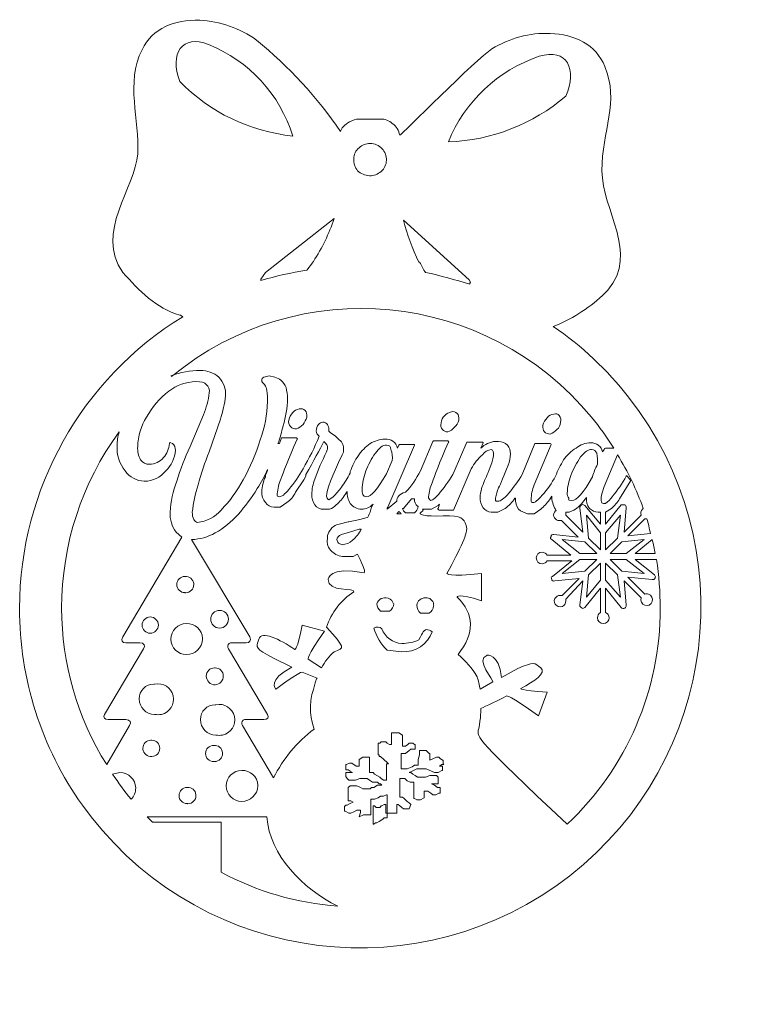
# Model space of a CAD drawing. Header units: millimetres. Extents: x 0 to 34.7, y -2 to 44.4.
import ezdxf

# ---------------------------------------------------------------- set-up
doc = ezdxf.new("R2010")
doc.units = ezdxf.units.MM
doc.header["$MEASUREMENT"] = 0
doc.layers.add('Layer 1', color=7, linetype='Continuous')

# ---------------------------------------------------------------- blocks, each defined once
blk = doc.blocks.new('block 4')
at = {"layer": 'Layer 1', "lineweight": 0}
for points in [[(27.199, 19.65), (27.093, 20.743), (27.764, 19.897), (27.764, 19.085), (27.199, 19.65)], [(28.011, 19.897), (28.716, 20.743), (28.575, 19.65), (28.011, 19.085), (28.011, 19.897)], [(25.929, 19.579), (27.023, 19.473), (27.587, 18.909), (26.776, 18.909), (25.929, 19.579)], [(28.222, 18.909), (28.787, 19.473), (29.845, 19.579), (28.998, 18.909), (28.222, 18.909)], [(27.587, 18.627), (27.023, 18.062), (25.929, 17.956), (26.776, 18.627), (27.587, 18.627)], [(28.222, 18.627), (28.998, 18.627), (29.845, 17.956), (28.787, 18.062), (28.222, 18.627)], [(27.199, 17.886), (27.764, 18.45), (27.764, 17.639), (27.093, 16.827), (27.199, 17.886)], [(28.011, 18.45), (28.575, 17.886), (28.716, 16.827), (28.011, 17.639), (28.011, 18.45)], [(20.285, 8.819), (20.179, 8.819), (20.073, 8.749), (20.214, 8.749), (20.214, 8.537), (20.179, 8.537), (20.003, 8.431), (19.826, 8.431), (19.438, 8.608), (18.979, 8.608), (18.768, 8.502), (18.627, 8.431), (18.697, 8.431), (18.803, 8.361), (18.909, 8.29), (19.015, 8.22), (19.403, 8.22), (19.614, 8.29), (19.932, 8.29), (20.003, 8.22), (20.003, 7.902), (19.685, 7.902), (19.826, 7.832), (19.967, 7.726), (20.108, 7.726), (20.108, 7.444), (20.038, 7.444), (19.897, 7.373), (19.756, 7.373), (19.65, 7.444), (19.509, 7.549), (19.332, 7.549), (19.332, 7.232), (19.332, 7.232), (19.156, 7.126), (18.979, 7.126), (18.874, 7.197), (18.838, 7.197), (18.838, 7.973), (18.662, 7.973), (18.521, 8.043), (18.415, 8.149), (18.168, 8.149), (18.168, 7.267), (18.309, 7.267), (18.38, 7.197), (18.521, 7.056), (18.627, 6.985), (18.697, 6.914), (18.697, 6.914), (18.627, 6.703), (18.344, 6.703), (18.274, 6.773), (18.168, 6.844), (18.097, 6.914), (18.027, 6.914), (18.027, 6.491), (17.498, 6.491), (17.498, 6.914), (17.427, 6.914), (17.321, 6.844), (17.286, 6.844), (17.216, 6.773), (17.039, 6.773), (16.969, 6.844), (16.898, 6.844), (16.898, 5.962), (16.933, 5.962), (17.004, 6.032), (17.074, 6.032), (17.18, 6.103), (17.357, 6.209), (17.427, 6.279), (17.568, 6.279), (17.568, 7.373), (17.533, 7.373), (17.392, 7.302), (17.251, 7.302), (17.145, 7.232), (16.969, 7.161), (16.792, 7.161), (16.792, 6.421), (16.439, 6.421), (16.228, 6.315), (16.228, 6.315), (16.298, 6.526), (16.298, 6.632), (16.122, 6.632), (15.981, 6.562), (15.84, 6.491), (15.734, 6.491), (15.557, 6.597), (15.522, 6.597), (15.522, 6.809), (15.522, 6.809), (15.593, 6.879), (15.663, 6.879), (15.804, 6.95), (15.946, 7.02), (15.946, 7.02), (15.84, 7.091), (15.699, 7.091), (15.699, 7.726), (15.804, 7.796), (16.122, 7.796), (16.298, 7.726), (16.404, 7.655), (16.757, 7.655), (16.827, 7.726), (16.933, 7.726), (17.11, 7.832), (17.321, 7.832), (17.251, 7.902), (17.18, 7.902), (17.11, 7.973), (16.863, 7.973), (16.722, 8.079), (16.616, 8.149), (16.263, 8.149), (16.051, 8.079), (15.734, 8.079), (15.663, 8.149), (15.593, 8.255), (15.593, 8.431), (15.91, 8.431), (15.804, 8.502), (15.699, 8.572), (15.593, 8.572), (15.593, 8.819), (15.628, 8.819), (15.769, 8.89), (15.875, 8.89), (16.087, 8.749), (16.228, 8.749), (16.228, 9.066), (16.228, 9.066), (16.404, 9.172), (16.722, 9.172), (16.722, 8.431), (16.898, 8.431), (16.969, 8.361), (17.216, 8.22), (17.286, 8.149), (17.392, 8.079), (17.533, 8.079), (17.533, 8.855), (17.639, 8.855), (17.568, 8.925), (17.251, 9.207), (17.18, 9.207), (17.18, 9.278), (17.145, 9.278), (17.145, 9.842), (17.216, 9.842), (17.286, 9.913), (17.498, 9.913), (17.568, 9.842), (17.674, 9.772), (17.78, 9.772), (17.78, 10.266), (17.78, 10.266), (17.78, 10.336), (18.133, 10.336), (18.309, 10.231), (18.309, 10.231), (18.309, 9.701), (18.45, 9.701), (18.556, 9.772), (18.627, 9.842), (18.803, 9.842), (18.874, 9.772), (18.909, 9.772), (18.909, 9.56), (18.697, 9.56), (18.627, 9.49), (18.45, 9.349), (18.239, 9.349), (18.239, 8.678), (18.239, 8.678), (18.239, 8.608), (18.521, 8.608), (18.768, 8.714), (18.874, 8.784), (19.05, 8.784), (19.05, 9.066), (19.121, 9.278), (19.121, 9.49), (19.438, 9.49), (19.509, 9.419), (19.579, 9.349), (19.614, 9.349), (19.614, 9.031), (19.614, 9.031), (19.932, 9.172), (20.038, 9.172), (20.108, 9.102), (20.214, 9.031), (20.249, 9.031), (20.249, 8.855), (20.285, 8.819)]]:
    blk.add_lwpolyline(points, dxfattribs=at)
for points, knots in [([(25.506, 29.774), (25.506, 29.774), (25.788, 29.88), (25.788, 29.88), (25.788, 29.88), (25.788, 29.88), (25.788, 29.88), (26.658, 30.272), (27.448, 30.822), (28.116, 31.503), (29.633, 33.302), (27.834, 35.313), (27.834, 37.218), (27.834, 39.123), (28.681, 40.534), (27.975, 42.192), (27.552, 43.251), (26.529, 43.744), (25.365, 43.78), (24.382, 43.82), (23.411, 43.562), (22.578, 43.039), (21.837, 42.58), (18.239, 38.911), (18.168, 38.911), (18.129, 39.138), (18.002, 39.341), (17.815, 39.476), (17.661, 39.616), (17.459, 39.692), (17.251, 39.687), (17.251, 39.687), (16.228, 39.687), (16.228, 39.687), (16.066, 39.679), (15.908, 39.63), (15.769, 39.546), (15.557, 39.441), (15.346, 39.229), (15.346, 39.088), (14.222, 40.731), (12.868, 42.205), (11.324, 43.462), (10.526, 44.028), (9.585, 44.358), (8.608, 44.415), (7.408, 44.45), (6.35, 44.027), (5.856, 43.004), (5.045, 41.416), (5.75, 39.652), (5.644, 38.029), (5.539, 36.407), (3.563, 34.255), (4.939, 32.35), (5.715, 31.468), (6.526, 30.656), (7.655, 30.304), (7.655, 30.304), (7.691, 30.304), (7.691, 30.304), (7.691, 30.304), (7.796, 30.233), (7.796, 30.233), (2.955, 27.257), (0.003, 21.982), (0, 16.298), (-0.007, 12.923), (1.042, 9.63), (2.999, 6.879), (2.999, 6.879), (3.422, 6.315), (3.422, 6.315), (8.964, -0.779), (19.206, -2.036), (26.299, 3.505), (33.393, 9.047), (34.651, 19.289), (29.109, 26.383), (28.088, 27.69), (26.872, 28.834), (25.506, 29.774)], [0, 0, 0, 0, 1, 1, 1, 2, 2, 2, 3, 3, 3, 4, 4, 4, 5, 5, 5, 6, 6, 6, 7, 7, 7, 8, 8, 8, 9, 9, 9, 10, 10, 10, 11, 11, 11, 12, 12, 12, 13, 13, 13, 14, 14, 14, 15, 15, 15, 16, 16, 16, 17, 17, 17, 18, 18, 18, 19, 19, 19, 20, 20, 20, 21, 21, 21, 22, 22, 22, 23, 23, 23, 24, 24, 24, 25, 25, 25, 26, 26, 26, 27, 27, 27, 27]), ([(7.655, 41.487), (7.161, 42.792), (7.761, 43.78), (9.031, 43.251), (10.965, 42.476), (12.444, 40.868), (13.053, 38.876), (11.003, 39.086), (9.093, 40.01), (7.655, 41.487)], [0, 0, 0, 0, 1, 1, 1, 2, 2, 2, 3, 3, 3, 3]), ([(24.836, 42.686), (26.176, 43.109), (26.67, 42.051), (26.106, 40.781), (24.537, 39.439), (22.56, 38.668), (20.496, 38.594), (21.275, 40.527), (22.86, 42.022), (24.836, 42.686)], [0, 0, 0, 0, 1, 1, 1, 2, 2, 2, 3, 3, 3, 3]), ([(16.228, 38.312), (16.371, 38.447), (16.56, 38.522), (16.757, 38.523), (16.969, 38.515), (17.171, 38.427), (17.321, 38.276), (17.462, 38.122), (17.538, 37.92), (17.533, 37.712), (17.527, 37.509), (17.437, 37.318), (17.286, 37.183), (17.129, 37.048), (16.929, 36.973), (16.722, 36.971), (16.511, 36.986), (16.311, 37.073), (16.157, 37.218), (16.026, 37.376), (15.963, 37.578), (15.981, 37.782), (15.972, 37.989), (16.064, 38.186), (16.228, 38.312)], [0, 0, 0, 0, 1, 1, 1, 2, 2, 2, 3, 3, 3, 4, 4, 4, 5, 5, 5, 6, 6, 6, 7, 7, 7, 8, 8, 8, 8]), ([(15.028, 34.925), (14.793, 34.202), (14.461, 33.513), (14.041, 32.879), (14.041, 32.879), (14.041, 32.879), (14.041, 32.879), (14.041, 32.844), (14.005, 32.844), (14.005, 32.808), (14.005, 32.808), (13.723, 32.456), (13.723, 32.456), (12.983, 32.345), (12.252, 32.18), (11.536, 31.962), (11.536, 31.962), (11.536, 32.032), (11.536, 32.032), (11.536, 32.032), (11.747, 32.35), (11.747, 32.35), (11.747, 32.35), (15.028, 34.925), (15.028, 34.925)], [0, 0, 0, 0, 1, 1, 1, 2, 2, 2, 3, 3, 3, 4, 4, 4, 5, 5, 5, 6, 6, 6, 7, 7, 7, 8, 8, 8, 8]), ([(21.484, 31.997), (21.484, 31.997), (21.555, 31.891), (21.555, 31.891), (21.529, 31.862), (21.516, 31.824), (21.519, 31.785), (20.814, 31.997), (20.108, 32.209), (19.403, 32.35), (19.297, 32.491), (19.226, 32.667), (19.121, 32.844), (19.121, 32.844), (19.085, 32.844), (19.085, 32.844), (18.769, 33.486), (18.521, 34.16), (18.344, 34.854), (18.344, 34.854), (21.484, 31.997), (21.484, 31.997)], [0, 0, 0, 0, 1, 1, 1, 2, 2, 2, 3, 3, 3, 4, 4, 4, 5, 5, 5, 6, 6, 6, 7, 7, 7, 7]), ([(7.267, 27.376), (13.343, 32.38), (22.325, 31.512), (27.329, 25.436), (27.717, 24.965), (28.074, 24.47), (28.399, 23.954), (28.399, 23.954), (28.011, 23.954), (28.011, 23.954), (27.972, 23.954), (27.94, 23.922), (27.94, 23.883), (27.94, 23.883), (27.869, 23.777), (27.869, 23.777), (27.804, 24.033), (27.569, 24.209), (27.305, 24.201), (27.048, 24.204), (26.798, 24.116), (26.599, 23.954), (26.367, 23.803), (26.164, 23.612), (26, 23.389), (25.856, 23.138), (25.727, 22.879), (25.612, 22.613), (25.612, 22.613), (25.612, 22.613), (25.612, 22.613), (25.442, 22.28), (25.229, 21.971), (24.977, 21.696), (24.765, 21.449), (24.624, 21.343), (24.553, 21.343), (24.483, 21.343), (24.448, 21.378), (24.448, 21.484), (24.456, 21.725), (24.504, 21.964), (24.589, 22.19), (24.589, 22.19), (25.4, 24.13), (25.4, 24.13), (25.4, 24.13), (25.4, 24.13), (25.4, 24.13), (25.4, 24.149), (25.384, 24.165), (25.365, 24.165), (25.365, 24.165), (24.624, 24.165), (24.624, 24.165), (24.624, 24.165), (24.024, 22.684), (24.024, 22.684), (23.829, 22.378), (23.617, 22.083), (23.389, 21.802), (23.142, 21.519), (23.001, 21.414), (22.86, 21.414), (22.719, 21.414), (22.754, 21.449), (22.754, 21.555), (22.782, 21.724), (22.829, 21.89), (22.895, 22.049), (23.001, 22.26), (23.142, 22.613), (23.354, 23.142), (23.423, 23.31), (23.459, 23.49), (23.46, 23.671), (23.469, 23.825), (23.418, 23.977), (23.319, 24.095), (23.206, 24.207), (23.054, 24.271), (22.895, 24.271), (22.895, 24.271), (22.648, 24.271), (22.648, 24.271), (22.648, 24.271), (22.366, 24.165), (22.366, 24.165), (22.246, 24.12), (22.137, 24.047), (22.049, 23.954), (22.049, 23.954), (22.154, 24.201), (22.154, 24.201), (22.154, 24.201), (22.154, 24.201), (22.154, 24.201), (22.154, 24.22), (22.139, 24.236), (22.119, 24.236), (22.119, 24.236), (21.378, 24.236), (21.378, 24.236), (21.378, 24.236), (20.779, 22.825), (20.779, 22.825), (20.779, 22.825), (20.779, 22.825), (20.779, 22.825), (20.585, 22.476), (20.361, 22.146), (20.108, 21.837), (19.897, 21.59), (19.756, 21.449), (19.65, 21.449), (19.58, 21.479), (19.538, 21.55), (19.544, 21.625), (19.569, 21.856), (19.629, 22.082), (19.72, 22.296), (19.826, 22.613), (20.073, 23.248), (20.496, 24.236), (20.532, 24.236), (20.532, 24.271), (20.496, 24.271), (20.461, 24.271), (20.496, 24.306), (20.461, 24.306), (20.461, 24.306), (19.826, 24.306), (19.826, 24.306), (19.791, 24.306), (19.756, 24.306), (19.756, 24.271), (19.756, 24.271), (19.156, 22.86), (19.156, 22.86), (19.156, 22.86), (19.156, 22.86), (19.156, 22.86), (18.967, 22.489), (18.729, 22.145), (18.45, 21.837), (18.133, 21.766), (18.027, 21.59), (18.027, 21.414), (18.027, 21.414), (17.568, 21.026), (17.568, 21.026), (17.565, 21.064), (17.578, 21.102), (17.604, 21.131), (17.604, 21.131), (18.874, 24.095), (18.874, 24.095), (18.874, 24.095), (18.874, 24.095), (18.874, 24.095), (18.874, 24.13), (18.874, 24.13), (18.838, 24.13), (18.838, 24.13), (18.203, 24.13), (18.203, 24.13), (18.168, 24.13), (18.133, 24.13), (18.133, 24.095), (18.133, 24.095), (18.062, 23.954), (18.062, 23.954), (17.994, 24.223), (17.739, 24.403), (17.462, 24.377), (17.212, 24.372), (16.969, 24.299), (16.757, 24.165), (16.537, 24.012), (16.346, 23.821), (16.193, 23.601), (16.029, 23.361), (15.898, 23.1), (15.804, 22.825), (15.804, 22.825), (15.804, 22.754), (15.804, 22.754), (15.68, 22.521), (15.538, 22.297), (15.381, 22.084), (15.266, 21.92), (15.136, 21.766), (14.993, 21.625), (14.993, 21.625), (14.781, 21.484), (14.781, 21.484), (14.712, 21.514), (14.669, 21.585), (14.676, 21.661), (14.676, 21.943), (14.922, 22.613), (15.416, 23.636), (15.47, 23.707), (15.495, 23.795), (15.487, 23.883), (15.49, 23.967), (15.478, 24.05), (15.452, 24.13), (15.416, 24.217), (15.354, 24.291), (15.275, 24.342), (15.275, 24.342), (15.099, 24.518), (15.099, 24.518), (15.099, 24.518), (14.852, 24.694), (14.852, 24.694), (14.852, 24.694), (14.781, 24.765), (14.781, 24.765), (14.781, 24.765), (14.781, 24.836), (14.781, 24.836), (14.78, 24.923), (14.756, 25.008), (14.711, 25.082), (14.668, 25.158), (14.585, 25.199), (14.499, 25.188), (14.418, 25.182), (14.342, 25.144), (14.288, 25.082), (14.21, 24.996), (14.172, 24.881), (14.182, 24.765), (14.181, 24.663), (14.235, 24.569), (14.323, 24.518), (14.1, 23.983), (13.841, 23.465), (13.547, 22.966), (13.353, 22.617), (13.129, 22.287), (12.876, 21.978), (12.665, 21.731), (12.524, 21.625), (12.418, 21.625), (12.312, 21.625), (12.312, 21.661), (12.312, 21.766), (12.336, 22.009), (12.396, 22.247), (12.488, 22.472), (12.594, 22.754), (12.841, 23.389), (13.264, 24.377), (13.3, 24.377), (13.3, 24.412), (13.264, 24.412), (13.229, 24.412), (13.264, 24.447), (13.229, 24.447), (13.229, 24.447), (12.524, 24.447), (12.524, 24.447), (12.524, 24.447), (12.418, 24.165), (12.418, 24.165), (12.418, 24.165), (12.347, 24.165), (12.347, 24.165), (12.446, 24.443), (12.528, 24.725), (12.594, 25.012), (12.725, 25.435), (12.796, 25.874), (12.806, 26.317), (12.804, 26.496), (12.781, 26.674), (12.735, 26.846), (12.682, 26.982), (12.597, 27.103), (12.488, 27.199), (12.406, 27.267), (12.31, 27.315), (12.206, 27.34), (12.206, 27.34), (11.924, 27.411), (11.924, 27.411), (11.924, 27.411), (11.677, 27.34), (11.677, 27.34), (11.606, 27.305), (11.571, 27.27), (11.571, 27.199), (11.568, 27.161), (11.581, 27.122), (11.606, 27.093), (11.606, 27.093), (11.712, 26.987), (11.712, 26.987), (11.766, 26.901), (11.802, 26.805), (11.818, 26.705), (11.85, 26.531), (11.862, 26.353), (11.853, 26.176), (11.829, 25.55), (11.71, 24.932), (11.501, 24.342), (11.301, 23.679), (11.029, 23.04), (10.689, 22.437), (10.403, 21.909), (10.047, 21.423), (9.631, 20.99), (9.341, 20.659), (8.939, 20.446), (8.502, 20.391), (8.429, 20.417), (8.367, 20.467), (8.326, 20.532), (8.278, 20.643), (8.254, 20.763), (8.255, 20.884), (8.302, 21.328), (8.397, 21.766), (8.537, 22.19), (8.671, 22.732), (8.848, 23.263), (9.066, 23.777), (9.066, 23.777), (9.596, 25.329), (9.596, 25.329), (9.721, 25.695), (9.803, 26.074), (9.842, 26.458), (9.865, 26.784), (9.75, 27.104), (9.525, 27.34), (9.284, 27.558), (8.967, 27.672), (8.643, 27.658), (8.161, 27.665), (7.683, 27.581), (7.232, 27.411), (7.232, 27.411), (7.267, 27.411), (7.267, 27.411), (7.267, 27.411), (7.267, 27.376), (7.267, 27.376)], [0, 0, 0, 0, 1, 1, 1, 2, 2, 2, 3, 3, 3, 4, 4, 4, 5, 5, 5, 6, 6, 6, 7, 7, 7, 8, 8, 8, 9, 9, 9, 10, 10, 10, 11, 11, 11, 12, 12, 12, 13, 13, 13, 14, 14, 14, 15, 15, 15, 16, 16, 16, 17, 17, 17, 18, 18, 18, 19, 19, 19, 20, 20, 20, 21, 21, 21, 22, 22, 22, 23, 23, 23, 24, 24, 24, 25, 25, 25, 26, 26, 26, 27, 27, 27, 28, 28, 28, 29, 29, 29, 30, 30, 30, 31, 31, 31, 32, 32, 32, 33, 33, 33, 34, 34, 34, 35, 35, 35, 36, 36, 36, 37, 37, 37, 38, 38, 38, 39, 39, 39, 40, 40, 40, 41, 41, 41, 42, 42, 42, 43, 43, 43, 44, 44, 44, 45, 45, 45, 46, 46, 46, 47, 47, 47, 48, 48, 48, 49, 49, 49, 50, 50, 50, 51, 51, 51, 52, 52, 52, 53, 53, 53, 54, 54, 54, 55, 55, 55, 56, 56, 56, 57, 57, 57, 58, 58, 58, 59, 59, 59, 60, 60, 60, 61, 61, 61, 62, 62, 62, 63, 63, 63, 64, 64, 64, 65, 65, 65, 66, 66, 66, 67, 67, 67, 68, 68, 68, 69, 69, 69, 70, 70, 70, 71, 71, 71, 72, 72, 72, 73, 73, 73, 74, 74, 74, 75, 75, 75, 76, 76, 76, 77, 77, 77, 78, 78, 78, 79, 79, 79, 80, 80, 80, 81, 81, 81, 82, 82, 82, 83, 83, 83, 84, 84, 84, 85, 85, 85, 86, 86, 86, 87, 87, 87, 88, 88, 88, 89, 89, 89, 90, 90, 90, 91, 91, 91, 92, 92, 92, 93, 93, 93, 94, 94, 94, 95, 95, 95, 96, 96, 96, 97, 97, 97, 98, 98, 98, 99, 99, 99, 100, 100, 100, 101, 101, 101, 102, 102, 102, 103, 103, 103, 104, 104, 104, 105, 105, 105, 106, 106, 106, 107, 107, 107, 108, 108, 108, 109, 109, 109, 110, 110, 110, 111, 111, 111, 112, 112, 112, 113, 113, 113, 114, 114, 114, 115, 115, 115, 116, 116, 116, 117, 117, 117, 117]), ([(2.011, 16.298), (2.008, 19.33), (2.972, 22.283), (4.762, 24.73), (4.762, 24.73), (4.762, 24.73), (4.762, 24.73), (4.696, 24.512), (4.66, 24.287), (4.657, 24.059), (4.637, 23.626), (4.775, 23.2), (5.045, 22.86), (5.259, 22.564), (5.597, 22.382), (5.962, 22.366), (6.359, 22.371), (6.734, 22.552), (6.985, 22.86), (7.258, 23.119), (7.422, 23.472), (7.444, 23.848), (7.456, 23.971), (7.402, 24.092), (7.302, 24.165), (7.197, 24.236), (7.161, 24.236), (7.161, 24.165), (7.139, 23.918), (7.04, 23.684), (6.879, 23.495), (6.71, 23.3), (6.467, 23.184), (6.209, 23.177), (6.041, 23.171), (5.881, 23.251), (5.786, 23.389), (5.677, 23.582), (5.628, 23.803), (5.644, 24.024), (5.658, 24.524), (5.804, 25.011), (6.068, 25.435), (6.333, 25.915), (6.693, 26.335), (7.126, 26.67), (7.5, 26.96), (7.958, 27.121), (8.431, 27.129), (8.678, 27.129), (8.855, 27.093), (8.925, 26.987), (9.036, 26.891), (9.09, 26.745), (9.066, 26.599), (9.022, 26.235), (8.927, 25.879), (8.784, 25.541), (8.784, 25.541), (8.149, 24.024), (8.149, 24.024), (7.895, 23.489), (7.683, 22.934), (7.514, 22.366), (7.328, 21.893), (7.221, 21.392), (7.197, 20.884), (7.175, 20.544), (7.275, 20.206), (7.479, 19.932), (7.479, 19.932), (7.761, 19.685), (7.761, 19.685), (7.761, 19.685), (7.761, 19.685), (7.761, 19.685), (7.761, 19.685), (4.939, 14.922), (4.939, 14.922), (4.833, 14.746), (4.904, 14.64), (5.08, 14.64), (5.08, 14.64), (5.75, 14.64), (5.75, 14.64), (5.962, 14.64), (6.032, 14.499), (5.927, 14.358), (5.927, 14.358), (4.057, 11.218), (4.057, 11.218), (3.986, 11.077), (4.057, 10.971), (4.233, 10.971), (4.233, 10.971), (5.08, 10.971), (5.08, 10.971), (5.292, 10.971), (5.362, 10.83), (5.256, 10.689), (5.256, 10.689), (4.163, 8.819), (4.163, 8.819), (2.75, 11.057), (2.003, 13.652), (2.011, 16.298)], [0, 0, 0, 0, 1, 1, 1, 2, 2, 2, 3, 3, 3, 4, 4, 4, 5, 5, 5, 6, 6, 6, 7, 7, 7, 8, 8, 8, 9, 9, 9, 10, 10, 10, 11, 11, 11, 12, 12, 12, 13, 13, 13, 14, 14, 14, 15, 15, 15, 16, 16, 16, 17, 17, 17, 18, 18, 18, 19, 19, 19, 20, 20, 20, 21, 21, 21, 22, 22, 22, 23, 23, 23, 24, 24, 24, 25, 25, 25, 26, 26, 26, 27, 27, 27, 28, 28, 28, 29, 29, 29, 30, 30, 30, 31, 31, 31, 32, 32, 32, 33, 33, 33, 34, 34, 34, 35, 35, 35, 35]), ([(13.229, 24.871), (13.35, 24.916), (13.458, 24.989), (13.547, 25.082), (13.626, 25.188), (13.686, 25.308), (13.723, 25.435), (13.723, 25.576), (13.723, 25.682), (13.653, 25.753), (13.579, 25.827), (13.47, 25.854), (13.37, 25.823), (13.246, 25.807), (13.132, 25.744), (13.053, 25.647), (12.96, 25.55), (12.898, 25.427), (12.876, 25.294), (12.84, 25.183), (12.867, 25.061), (12.947, 24.977), (13.02, 24.901), (13.124, 24.862), (13.229, 24.871)], [0, 0, 0, 0, 1, 1, 1, 2, 2, 2, 3, 3, 3, 4, 4, 4, 5, 5, 5, 6, 6, 6, 7, 7, 7, 8, 8, 8, 8]), ([(20.461, 24.73), (20.59, 24.758), (20.703, 24.834), (20.779, 24.941), (20.881, 25.037), (20.954, 25.159), (20.99, 25.294), (20.99, 25.435), (20.99, 25.541), (20.92, 25.612), (20.846, 25.686), (20.737, 25.713), (20.637, 25.682), (20.513, 25.666), (20.4, 25.603), (20.32, 25.506), (20.221, 25.413), (20.158, 25.288), (20.144, 25.153), (20.107, 25.042), (20.134, 24.92), (20.214, 24.836), (20.277, 24.765), (20.367, 24.727), (20.461, 24.73)], [0, 0, 0, 0, 1, 1, 1, 2, 2, 2, 3, 3, 3, 4, 4, 4, 5, 5, 5, 6, 6, 6, 7, 7, 7, 8, 8, 8, 8]), ([(25.365, 24.624), (25.485, 24.669), (25.594, 24.742), (25.682, 24.836), (25.787, 24.924), (25.851, 25.051), (25.859, 25.188), (25.895, 25.299), (25.868, 25.421), (25.788, 25.506), (25.731, 25.582), (25.63, 25.611), (25.541, 25.576), (25.413, 25.574), (25.294, 25.508), (25.224, 25.4), (25.121, 25.305), (25.048, 25.182), (25.012, 25.047), (25.012, 24.906), (25.012, 24.8), (25.083, 24.73), (25.158, 24.658), (25.26, 24.62), (25.365, 24.624)], [0, 0, 0, 0, 1, 1, 1, 2, 2, 2, 3, 3, 3, 4, 4, 4, 5, 5, 5, 6, 6, 6, 7, 7, 7, 8, 8, 8, 8]), ([(13.511, 15.487), (13.264, 14.252), (13.159, 14.323), (13.159, 14.323), (12.418, 14.817), (11.571, 15.24), (11.43, 14.817), (11.289, 14.393), (11.254, 14.393), (12.136, 13.899), (12.136, 13.899), (13.017, 13.476), (13.017, 13.476), (11.818, 12.876), (12.241, 12.418), (12.241, 12.418), (12.241, 12.418), (13.406, 13.3), (13.511, 13.229), (13.511, 13.229), (14.217, 12.947), (14.217, 12.947), (14.182, 12.912), (14.182, 12.912), (13.97, 12.171), (13.758, 11.43), (14.076, 10.513), (14.076, 10.513), (13.259, 9.896), (12.595, 9.099), (12.136, 8.184), (12.136, 8.184), (10.654, 10.689), (10.654, 10.689), (10.593, 10.765), (10.605, 10.876), (10.682, 10.937), (10.723, 10.97), (10.778, 10.983), (10.83, 10.971), (10.83, 10.971), (11.677, 10.971), (11.677, 10.971), (11.853, 10.971), (11.924, 11.077), (11.853, 11.218), (11.853, 11.218), (9.984, 14.358), (9.984, 14.358), (9.923, 14.434), (9.935, 14.545), (10.011, 14.606), (10.053, 14.639), (10.108, 14.652), (10.16, 14.64), (10.16, 14.64), (10.83, 14.64), (10.83, 14.64), (11.007, 14.64), (11.077, 14.746), (11.007, 14.922), (11.007, 14.922), (8.22, 19.579), (8.22, 19.579), (8.22, 19.579), (8.22, 19.579), (8.22, 19.579), (8.616, 19.59), (9.004, 19.699), (9.349, 19.897), (9.76, 20.127), (10.13, 20.425), (10.442, 20.779), (10.784, 21.162), (11.091, 21.575), (11.359, 22.013), (11.545, 22.307), (11.71, 22.614), (11.853, 22.931), (11.853, 22.931), (11.853, 22.86), (11.853, 22.86), (11.853, 22.86), (11.853, 22.86), (11.853, 22.86), (11.793, 22.777), (11.757, 22.68), (11.747, 22.578), (11.651, 22.354), (11.591, 22.115), (11.571, 21.872), (11.571, 21.681), (11.633, 21.496), (11.747, 21.343), (11.843, 21.205), (12.003, 21.125), (12.171, 21.131), (12.171, 21.131), (12.453, 21.131), (12.453, 21.131), (12.453, 21.131), (12.771, 21.343), (12.771, 21.343), (12.95, 21.47), (13.095, 21.64), (13.194, 21.837), (13.194, 21.837), (13.582, 22.437), (13.582, 22.437), (13.582, 22.437), (13.582, 22.437), (13.582, 22.437), (13.582, 22.437), (13.688, 22.613), (13.688, 22.613), (13.688, 22.613), (13.688, 22.684), (13.688, 22.684), (13.688, 22.684), (13.688, 22.684), (13.688, 22.684), (14.064, 23.342), (14.346, 23.871), (14.534, 24.271), (14.676, 24.165), (14.746, 24.059), (14.711, 23.954), (14.713, 23.893), (14.701, 23.832), (14.676, 23.777), (14.459, 23.355), (14.271, 22.919), (14.111, 22.472), (14.019, 22.236), (13.972, 21.985), (13.97, 21.731), (13.957, 21.555), (14.007, 21.38), (14.111, 21.237), (14.207, 21.099), (14.367, 21.019), (14.534, 21.026), (14.534, 21.026), (14.817, 21.026), (14.817, 21.026), (14.937, 21.071), (15.046, 21.143), (15.134, 21.237), (15.301, 21.378), (15.444, 21.545), (15.557, 21.731), (15.557, 21.731), (15.663, 21.872), (15.663, 21.872), (15.65, 21.674), (15.7, 21.477), (15.804, 21.308), (15.927, 21.136), (16.123, 21.031), (16.334, 21.026), (16.549, 21.022), (16.755, 21.112), (16.898, 21.272), (16.898, 21.272), (16.827, 21.131), (16.827, 21.131), (16.792, 21.053), (16.768, 20.97), (16.757, 20.884), (16.686, 20.743), (16.651, 20.637), (16.616, 20.637), (16.616, 20.637), (16.263, 20.532), (16.263, 20.532), (16.263, 20.532), (15.734, 20.426), (15.734, 20.426), (15.734, 20.426), (15.699, 20.426), (15.699, 20.426), (15.699, 20.426), (15.275, 20.32), (15.275, 20.32), (15.143, 20.298), (15.02, 20.236), (14.922, 20.144), (14.922, 20.144), (14.781, 19.932), (14.781, 19.932), (14.725, 19.836), (14.7, 19.725), (14.711, 19.614), (14.669, 19.391), (14.75, 19.162), (14.922, 19.015), (15.077, 18.849), (15.296, 18.759), (15.522, 18.768), (15.522, 18.768), (15.946, 18.768), (15.946, 18.768), (15.946, 18.768), (16.157, 18.874), (16.157, 18.874), (16.51, 18.133), (16.51, 18.097), (16.475, 17.992), (14.781, 18.309), (14.746, 17.674), (14.746, 17.674), (14.711, 17.039), (16.051, 17.286), (15.981, 17.074), (15.357, 16.685), (14.894, 16.084), (14.676, 15.381), (15.557, 14.393), (15.557, 14.393), (15.028, 14.217), (14.787, 13.993), (14.585, 13.731), (14.429, 13.441), (14.429, 13.441), (13.794, 13.864), (13.794, 13.864), (13.794, 13.864), (13.688, 13.935), (14.57, 15.205), (14.57, 15.205), (13.511, 15.487), (13.511, 15.487)], [0, 0, 0, 0, 1, 1, 1, 2, 2, 2, 3, 3, 3, 4, 4, 4, 5, 5, 5, 6, 6, 6, 7, 7, 7, 8, 8, 8, 9, 9, 9, 10, 10, 10, 11, 11, 11, 12, 12, 12, 13, 13, 13, 14, 14, 14, 15, 15, 15, 16, 16, 16, 17, 17, 17, 18, 18, 18, 19, 19, 19, 20, 20, 20, 21, 21, 21, 22, 22, 22, 23, 23, 23, 24, 24, 24, 25, 25, 25, 26, 26, 26, 27, 27, 27, 28, 28, 28, 29, 29, 29, 30, 30, 30, 31, 31, 31, 32, 32, 32, 33, 33, 33, 34, 34, 34, 35, 35, 35, 36, 36, 36, 37, 37, 37, 38, 38, 38, 39, 39, 39, 40, 40, 40, 41, 41, 41, 42, 42, 42, 43, 43, 43, 44, 44, 44, 45, 45, 45, 46, 46, 46, 47, 47, 47, 48, 48, 48, 49, 49, 49, 50, 50, 50, 51, 51, 51, 52, 52, 52, 53, 53, 53, 54, 54, 54, 55, 55, 55, 56, 56, 56, 57, 57, 57, 58, 58, 58, 59, 59, 59, 60, 60, 60, 61, 61, 61, 62, 62, 62, 63, 63, 63, 64, 64, 64, 65, 65, 65, 66, 66, 66, 67, 67, 67, 68, 68, 68, 69, 69, 69, 70, 70, 70, 71, 71, 71, 72, 72, 72, 73, 73, 73, 74, 74, 74, 75, 75, 75, 76, 76, 76, 77, 77, 77, 77]), ([(16.369, 21.978), (16.386, 22.279), (16.446, 22.576), (16.545, 22.86), (16.669, 23.157), (16.823, 23.441), (17.004, 23.707), (17.18, 23.954), (17.357, 24.095), (17.533, 24.095), (17.709, 24.095), (17.709, 24.024), (17.745, 23.883), (17.808, 23.714), (17.832, 23.533), (17.815, 23.354), (17.815, 23.354), (17.533, 22.719), (17.533, 22.719), (17.11, 21.978), (16.792, 21.625), (16.581, 21.625), (16.505, 21.619), (16.434, 21.662), (16.404, 21.731), (16.373, 21.809), (16.361, 21.894), (16.369, 21.978)], [0, 0, 0, 0, 1, 1, 1, 2, 2, 2, 3, 3, 3, 4, 4, 4, 5, 5, 5, 6, 6, 6, 7, 7, 7, 8, 8, 8, 9, 9, 9, 9]), ([(26.176, 5.962), (21.837, 10.054), (21.837, 10.089), (21.943, 10.548), (22.049, 11.007), (22.049, 11.501), (22.049, 11.501), (22.049, 11.501), (22.648, 11.783), (23.283, 12.1), (23.283, 12.1), (23.389, 12.171), (24.8, 11.148), (24.8, 11.148), (25.224, 12.277), (25.224, 12.277), (23.848, 12.382), (23.954, 12.453), (23.954, 12.453), (24.624, 12.806), (25.188, 13.194), (24.906, 13.441), (24.624, 13.688), (24.589, 13.758), (23.812, 13.406), (23.812, 13.406), (23.036, 12.982), (23.036, 12.982), (22.895, 14.182), (22.331, 14.041), (22.331, 14.041), (21.766, 13.864), (22.684, 12.806), (22.613, 12.771), (22.613, 12.771), (22.013, 12.418), (22.013, 12.418), (21.98, 12.621), (21.933, 12.821), (21.872, 13.017), (21.635, 13.424), (21.324, 13.783), (20.955, 14.076), (21.766, 15.099), (21.731, 16.016), (20.92, 16.827), (20.92, 16.827), (20.92, 17.039), (22.084, 16.651), (22.084, 16.651), (22.084, 17.956), (22.084, 17.956), (20.461, 17.78), (20.426, 17.956), (20.426, 17.956), (21.061, 19.156), (21.484, 19.897), (21.343, 20.249), (21.202, 20.602), (21.167, 20.743), (20.249, 20.708), (19.332, 20.673), (19.015, 20.779), (19.191, 20.884), (19.368, 20.99), (19.262, 20.99), (19.262, 21.026), (19.262, 21.026), (19.685, 21.026), (19.685, 21.026), (19.685, 21.026), (20.003, 21.202), (20.003, 21.202), (20.003, 21.202), (20.073, 21.272), (20.073, 21.272), (20.073, 21.272), (20.003, 21.061), (20.003, 21.061), (19.967, 21.026), (19.967, 21.026), (20.003, 21.026), (20.038, 21.026), (20.003, 20.99), (20.038, 20.99), (20.038, 20.99), (20.743, 20.99), (20.743, 20.99), (20.743, 20.99), (21.59, 22.966), (21.59, 22.966), (21.731, 23.215), (21.909, 23.441), (22.119, 23.636), (22.224, 23.769), (22.375, 23.857), (22.543, 23.883), (22.719, 23.848), (22.684, 23.495), (22.401, 22.789), (22.277, 22.539), (22.171, 22.279), (22.084, 22.013), (22.043, 21.876), (22.02, 21.733), (22.013, 21.59), (22.012, 21.415), (22.061, 21.244), (22.154, 21.096), (22.247, 20.972), (22.388, 20.895), (22.543, 20.884), (22.543, 20.884), (22.86, 20.884), (22.86, 20.884), (22.86, 20.884), (23.213, 21.061), (23.213, 21.061), (23.391, 21.2), (23.546, 21.367), (23.671, 21.555), (23.671, 21.555), (23.707, 21.555), (23.707, 21.555), (23.694, 21.368), (23.743, 21.181), (23.848, 21.026), (23.973, 20.928), (24.117, 20.856), (24.271, 20.814), (24.271, 20.814), (24.589, 20.814), (24.589, 20.814), (24.589, 20.814), (24.906, 21.026), (24.906, 21.026), (25.064, 21.163), (25.206, 21.316), (25.329, 21.484), (25.329, 21.484), (25.435, 21.661), (25.435, 21.661), (25.435, 21.437), (25.496, 21.217), (25.612, 21.026), (25.632, 21.007), (25.645, 20.982), (25.647, 20.955), (25.647, 20.955), (25.612, 20.955), (25.612, 20.955), (25.529, 20.886), (25.501, 20.772), (25.541, 20.673), (25.541, 20.637), (25.576, 20.602), (25.612, 20.567), (25.674, 20.499), (25.77, 20.472), (25.859, 20.496), (25.859, 20.496), (25.894, 20.496), (25.894, 20.496), (25.894, 20.496), (26.705, 19.685), (26.705, 19.685), (26.705, 19.685), (25.541, 19.826), (25.541, 19.826), (25.471, 19.826), (25.4, 19.791), (25.4, 19.72), (25.4, 19.72), (25.4, 19.72), (25.4, 19.72), (25.365, 19.65), (25.365, 19.614), (25.435, 19.579), (25.435, 19.579), (26.352, 18.838), (26.352, 18.838), (26.352, 18.838), (25.224, 18.838), (25.224, 18.838), (25.165, 18.918), (25.075, 18.969), (24.977, 18.979), (24.821, 18.979), (24.695, 18.853), (24.695, 18.697), (24.695, 18.541), (24.821, 18.415), (24.977, 18.415), (25.075, 18.425), (25.165, 18.477), (25.224, 18.556), (25.224, 18.556), (26.388, 18.556), (26.388, 18.556), (26.388, 18.556), (25.471, 17.815), (25.471, 17.815), (25.4, 17.78), (25.4, 17.745), (25.435, 17.674), (25.435, 17.674), (25.435, 17.674), (25.435, 17.674), (25.435, 17.604), (25.506, 17.568), (25.576, 17.604), (25.576, 17.604), (26.741, 17.709), (26.741, 17.709), (26.741, 17.709), (25.929, 16.898), (25.929, 16.898), (25.929, 16.898), (25.894, 16.898), (25.894, 16.898), (25.805, 16.923), (25.71, 16.895), (25.647, 16.827), (25.54, 16.743), (25.521, 16.588), (25.606, 16.481), (25.618, 16.465), (25.632, 16.452), (25.647, 16.439), (25.756, 16.336), (25.926, 16.336), (26.035, 16.439), (26.094, 16.521), (26.12, 16.622), (26.106, 16.722), (26.106, 16.722), (26.917, 17.604), (26.917, 17.604), (26.917, 17.604), (26.776, 16.439), (26.776, 16.439), (26.776, 16.369), (26.811, 16.334), (26.882, 16.298), (26.882, 16.298), (26.882, 16.298), (26.882, 16.298), (26.917, 16.263), (26.988, 16.298), (27.023, 16.334), (27.023, 16.334), (27.764, 17.251), (27.764, 17.251), (27.764, 17.251), (27.764, 16.087), (27.764, 16.087), (27.676, 16.036), (27.622, 15.941), (27.622, 15.84), (27.622, 15.684), (27.749, 15.557), (27.905, 15.557), (27.905, 15.557), (27.905, 15.557), (27.905, 15.557), (28.054, 15.573), (28.171, 15.691), (28.187, 15.84), (28.181, 15.949), (28.112, 16.046), (28.011, 16.087), (28.011, 16.087), (28.011, 17.251), (28.011, 17.251), (28.011, 17.251), (28.751, 16.334), (28.751, 16.334), (28.794, 16.281), (28.868, 16.266), (28.928, 16.298), (28.928, 16.298), (28.928, 16.298), (28.928, 16.298), (28.972, 16.332), (28.998, 16.384), (28.998, 16.439), (28.998, 16.439), (28.892, 17.604), (28.892, 17.604), (28.892, 17.604), (29.704, 16.792), (29.704, 16.792), (29.704, 16.792), (29.704, 16.792), (29.704, 16.792), (29.654, 16.645), (29.733, 16.484), (29.88, 16.434), (30.028, 16.384), (30.188, 16.463), (30.238, 16.611), (30.288, 16.758), (30.209, 16.918), (30.062, 16.969), (30.003, 16.989), (29.939, 16.989), (29.88, 16.969), (29.88, 16.969), (29.88, 16.969), (29.88, 16.969), (29.88, 16.969), (29.069, 17.78), (29.069, 17.78), (29.069, 17.78), (30.233, 17.674), (30.233, 17.674), (30.304, 17.639), (30.339, 17.674), (30.374, 17.745), (30.374, 17.745), (30.374, 17.745), (30.374, 17.745), (30.409, 17.815), (30.374, 17.851), (30.339, 17.886), (30.339, 17.886), (29.422, 18.627), (29.422, 18.627), (29.422, 18.627), (30.445, 18.627), (30.445, 18.627), (30.559, 17.856), (30.618, 17.078), (30.621, 16.298), (30.628, 12.387), (29.02, 8.647), (26.176, 5.962)], [0, 0, 0, 0, 1, 1, 1, 2, 2, 2, 3, 3, 3, 4, 4, 4, 5, 5, 5, 6, 6, 6, 7, 7, 7, 8, 8, 8, 9, 9, 9, 10, 10, 10, 11, 11, 11, 12, 12, 12, 13, 13, 13, 14, 14, 14, 15, 15, 15, 16, 16, 16, 17, 17, 17, 18, 18, 18, 19, 19, 19, 20, 20, 20, 21, 21, 21, 22, 22, 22, 23, 23, 23, 24, 24, 24, 25, 25, 25, 26, 26, 26, 27, 27, 27, 28, 28, 28, 29, 29, 29, 30, 30, 30, 31, 31, 31, 32, 32, 32, 33, 33, 33, 34, 34, 34, 35, 35, 35, 36, 36, 36, 37, 37, 37, 38, 38, 38, 39, 39, 39, 40, 40, 40, 41, 41, 41, 42, 42, 42, 43, 43, 43, 44, 44, 44, 45, 45, 45, 46, 46, 46, 47, 47, 47, 48, 48, 48, 49, 49, 49, 50, 50, 50, 51, 51, 51, 52, 52, 52, 53, 53, 53, 54, 54, 54, 55, 55, 55, 56, 56, 56, 57, 57, 57, 58, 58, 58, 59, 59, 59, 60, 60, 60, 61, 61, 61, 62, 62, 62, 63, 63, 63, 64, 64, 64, 65, 65, 65, 66, 66, 66, 67, 67, 67, 68, 68, 68, 69, 69, 69, 70, 70, 70, 71, 71, 71, 72, 72, 72, 73, 73, 73, 74, 74, 74, 75, 75, 75, 76, 76, 76, 77, 77, 77, 78, 78, 78, 79, 79, 79, 80, 80, 80, 81, 81, 81, 82, 82, 82, 83, 83, 83, 84, 84, 84, 85, 85, 85, 86, 86, 86, 87, 87, 87, 88, 88, 88, 89, 89, 89, 90, 90, 90, 91, 91, 91, 92, 92, 92, 93, 93, 93, 94, 94, 94, 95, 95, 95, 96, 96, 96, 97, 97, 97, 98, 98, 98, 99, 99, 99, 100, 100, 100, 101, 101, 101, 102, 102, 102, 103, 103, 103, 104, 104, 104, 105, 105, 105, 106, 106, 106, 107, 107, 107, 108, 108, 108, 109, 109, 109, 110, 110, 110, 111, 111, 111, 112, 112, 112, 112]), ([(27.622, 23.177), (27.522, 22.985), (27.44, 22.785), (27.376, 22.578), (26.952, 21.802), (26.635, 21.449), (26.388, 21.449), (26.141, 21.449), (26.282, 21.484), (26.247, 21.555), (26.198, 21.628), (26.173, 21.714), (26.176, 21.802), (26.19, 22.091), (26.25, 22.377), (26.352, 22.648), (26.477, 22.956), (26.63, 23.252), (26.811, 23.53), (27.023, 23.777), (27.199, 23.883), (27.34, 23.883), (27.481, 23.883), (27.517, 23.812), (27.587, 23.707), (27.619, 23.532), (27.631, 23.355), (27.622, 23.177)], [0, 0, 0, 0, 1, 1, 1, 2, 2, 2, 3, 3, 3, 4, 4, 4, 5, 5, 5, 6, 6, 6, 7, 7, 7, 8, 8, 8, 9, 9, 9, 9]), ([(29.774, 21.026), (29.701, 20.952), (29.673, 20.843), (29.704, 20.743), (29.704, 20.743), (28.892, 19.932), (28.892, 19.932), (28.892, 19.932), (28.998, 21.096), (28.998, 21.096), (28.998, 21.167), (28.963, 21.237), (28.928, 21.237), (28.928, 21.237), (28.751, 21.237), (28.751, 21.237), (28.751, 21.237), (28.011, 20.32), (28.011, 20.32), (28.011, 20.32), (28.011, 20.884), (28.011, 20.884), (28.011, 20.884), (28.293, 21.061), (28.293, 21.061), (28.438, 21.2), (28.568, 21.353), (28.681, 21.519), (28.681, 21.519), (29.21, 22.401), (29.21, 22.401), (29.21, 22.401), (29.21, 22.401), (29.21, 22.401), (29.21, 22.401), (29.034, 22.613), (29.034, 22.613), (29.034, 22.648), (29.034, 22.648), (28.998, 22.613), (28.805, 22.265), (28.58, 21.934), (28.328, 21.625), (28.241, 21.502), (28.133, 21.395), (28.011, 21.308), (28.011, 21.308), (27.905, 21.308), (27.905, 21.308), (27.834, 21.308), (27.799, 21.343), (27.799, 21.449), (27.795, 21.556), (27.807, 21.663), (27.834, 21.766), (27.834, 21.766), (27.94, 22.119), (27.94, 22.119), (27.94, 22.119), (28.575, 23.636), (28.575, 23.636), (29.078, 22.824), (29.492, 21.961), (29.81, 21.061), (29.81, 21.061), (29.774, 21.026), (29.774, 21.026)], [0, 0, 0, 0, 1, 1, 1, 2, 2, 2, 3, 3, 3, 4, 4, 4, 5, 5, 5, 6, 6, 6, 7, 7, 7, 8, 8, 8, 9, 9, 9, 10, 10, 10, 11, 11, 11, 12, 12, 12, 13, 13, 13, 14, 14, 14, 15, 15, 15, 16, 16, 16, 17, 17, 17, 18, 18, 18, 19, 19, 19, 20, 20, 20, 21, 21, 21, 22, 22, 22, 22]), ([(18.874, 20.849), (18.874, 20.849), (18.45, 20.849), (18.45, 20.849), (18.38, 20.92), (18.309, 20.99), (18.309, 21.061), (18.309, 21.061), (18.344, 21.061), (18.344, 21.061), (18.344, 21.061), (18.732, 21.519), (18.732, 21.519), (18.732, 21.519), (18.874, 21.519), (18.874, 21.519), (18.867, 21.387), (18.919, 21.258), (19.015, 21.167), (19.015, 21.167), (19.05, 21.167), (19.05, 21.167), (19.034, 21.042), (18.971, 20.929), (18.874, 20.849)], [0, 0, 0, 0, 1, 1, 1, 2, 2, 2, 3, 3, 3, 4, 4, 4, 5, 5, 5, 6, 6, 6, 7, 7, 7, 8, 8, 8, 8]), ([(27.023, 21.202), (26.988, 21.237), (26.917, 21.272), (26.882, 21.237), (26.882, 21.237), (26.882, 21.237), (26.882, 21.237), (26.811, 21.237), (26.776, 21.167), (26.776, 21.096), (26.776, 21.096), (26.917, 19.932), (26.917, 19.932), (26.917, 19.932), (26.106, 20.743), (26.106, 20.743), (26.106, 20.743), (26.106, 20.743), (26.106, 20.743), (26.106, 20.743), (26.106, 20.884), (26.106, 20.884), (26.106, 20.884), (26.141, 20.884), (26.141, 20.884), (26.458, 20.884), (26.776, 21.131), (27.093, 21.59), (27.093, 21.59), (27.093, 21.59), (27.093, 21.59), (27.08, 21.403), (27.13, 21.217), (27.234, 21.061), (27.353, 20.959), (27.502, 20.897), (27.658, 20.884), (27.658, 20.884), (27.764, 20.884), (27.764, 20.884), (27.764, 20.884), (27.764, 20.32), (27.764, 20.32), (27.764, 20.32), (27.023, 21.202), (27.023, 21.202)], [0, 0, 0, 0, 1, 1, 1, 2, 2, 2, 3, 3, 3, 4, 4, 4, 5, 5, 5, 6, 6, 6, 7, 7, 7, 8, 8, 8, 9, 9, 9, 10, 10, 10, 11, 11, 11, 12, 12, 12, 13, 13, 13, 14, 14, 14, 15, 15, 15, 15]), ([(18.239, 20.814), (18.239, 20.814), (18.027, 20.814), (18.027, 20.814), (18.027, 20.814), (18.133, 20.92), (18.133, 20.92), (18.168, 20.884), (18.239, 20.849), (18.239, 20.814)], [0, 0, 0, 0, 1, 1, 1, 2, 2, 2, 3, 3, 3, 3]), ([(29.88, 20.567), (29.88, 20.567), (29.986, 20.567), (29.986, 20.567), (30.057, 20.355), (30.092, 20.108), (30.162, 19.861), (30.162, 19.861), (29.069, 19.756), (29.069, 19.756), (29.069, 19.756), (29.88, 20.567), (29.88, 20.567)], [0, 0, 0, 0, 1, 1, 1, 2, 2, 2, 3, 3, 3, 4, 4, 4, 4]), ([(15.91, 19.544), (15.776, 19.417), (15.601, 19.342), (15.416, 19.332), (15.416, 19.332), (15.24, 19.403), (15.24, 19.403), (15.205, 19.473), (15.169, 19.509), (15.169, 19.579), (15.169, 19.65), (15.24, 19.756), (15.381, 19.826), (15.381, 19.826), (15.769, 19.932), (15.769, 19.932), (15.769, 19.932), (16.228, 20.073), (16.228, 20.073), (16.228, 20.073), (16.334, 20.073), (16.334, 20.073), (16.225, 19.873), (16.081, 19.694), (15.91, 19.544)], [0, 0, 0, 0, 1, 1, 1, 2, 2, 2, 3, 3, 3, 4, 4, 4, 5, 5, 5, 6, 6, 6, 7, 7, 7, 8, 8, 8, 8]), ([(30.233, 19.579), (30.293, 19.359), (30.341, 19.135), (30.374, 18.909), (30.374, 18.909), (29.422, 18.909), (29.422, 18.909), (29.422, 18.909), (30.233, 19.579), (30.233, 19.579)], [0, 0, 0, 0, 1, 1, 1, 2, 2, 2, 3, 3, 3, 3]), ([(8.326, 17.427), (8.326, 17.213), (8.153, 17.038), (7.939, 17.038), (7.927, 17.038), (7.914, 17.038), (7.902, 17.039), (7.688, 17.04), (7.514, 17.214), (7.515, 17.428), (7.515, 17.642), (7.688, 17.815), (7.902, 17.815), (8.116, 17.835), (8.304, 17.678), (8.324, 17.464), (8.325, 17.452), (8.326, 17.44), (8.326, 17.427)], [0, 0, 0, 0, 1, 1, 1, 2, 2, 2, 3, 3, 3, 4, 4, 4, 5, 5, 5, 6, 6, 6, 6]), ([(17.886, 16.51), (17.875, 16.366), (17.796, 16.235), (17.674, 16.157), (17.674, 16.157), (17.251, 16.157), (17.251, 16.157), (17.149, 16.248), (17.086, 16.374), (17.074, 16.51), (17.15, 16.731), (17.391, 16.849), (17.612, 16.773), (17.748, 16.727), (17.851, 16.614), (17.886, 16.475), (17.886, 16.475), (17.886, 16.51), (17.886, 16.51)], [0, 0, 0, 0, 1, 1, 1, 2, 2, 2, 3, 3, 3, 4, 4, 4, 5, 5, 5, 6, 6, 6, 6]), ([(19.579, 16.051), (19.579, 16.051), (19.156, 16.051), (19.156, 16.051), (19.052, 16.155), (18.989, 16.293), (18.979, 16.439), (19.014, 16.645), (19.194, 16.795), (19.403, 16.792), (19.597, 16.813), (19.77, 16.672), (19.791, 16.479), (19.793, 16.454), (19.793, 16.429), (19.791, 16.404), (19.78, 16.26), (19.701, 16.129), (19.579, 16.051)], [0, 0, 0, 0, 1, 1, 1, 2, 2, 2, 3, 3, 3, 4, 4, 4, 5, 5, 5, 6, 6, 6, 6]), ([(6.244, 15.099), (6.03, 15.099), (5.856, 15.272), (5.855, 15.486), (5.855, 15.701), (6.029, 15.875), (6.243, 15.875), (6.243, 15.875), (6.244, 15.875), (6.244, 15.875), (6.458, 15.875), (6.633, 15.702), (6.633, 15.488), (6.633, 15.273), (6.46, 15.099), (6.245, 15.099), (6.245, 15.099), (6.245, 15.099), (6.244, 15.099)], [0, 0, 0, 0, 1, 1, 1, 2, 2, 2, 3, 3, 3, 4, 4, 4, 5, 5, 5, 6, 6, 6, 6]), ([(9.137, 15.769), (9.137, 16.003), (9.326, 16.193), (9.56, 16.193), (9.794, 16.193), (9.983, 16.003), (9.984, 15.77), (9.984, 15.769), (9.984, 15.769), (9.984, 15.769), (9.983, 15.535), (9.794, 15.346), (9.56, 15.346), (9.326, 15.346), (9.137, 15.536), (9.137, 15.769)], [0, 0, 0, 0, 1, 1, 1, 2, 2, 2, 3, 3, 3, 4, 4, 4, 5, 5, 5, 5]), ([(7.973, 14.076), (7.564, 14.076), (7.232, 14.408), (7.232, 14.817), (7.232, 15.226), (7.564, 15.557), (7.973, 15.557), (8.381, 15.577), (8.729, 15.261), (8.748, 14.853), (8.749, 14.841), (8.749, 14.829), (8.749, 14.817), (8.73, 14.402), (8.388, 14.075), (7.973, 14.076)], [0, 0, 0, 0, 1, 1, 1, 2, 2, 2, 3, 3, 3, 4, 4, 4, 5, 5, 5, 5]), ([(17.321, 15.311), (17.465, 14.903), (17.842, 14.624), (18.274, 14.605), (18.553, 14.61), (18.829, 14.67), (19.085, 14.781), (19.297, 15.205), (19.297, 15.205), (19.438, 15.275), (19.54, 15.266), (19.638, 15.23), (19.72, 15.169), (19.503, 14.566), (18.914, 14.179), (18.274, 14.217), (18.274, 14.217), (18.274, 14.217), (18.274, 14.217), (18.274, 14.217), (17.568, 14.287), (17.568, 14.287), (17.267, 14.578), (17.048, 14.943), (16.933, 15.346), (17.056, 15.424), (17.215, 15.41), (17.321, 15.311)], [0, 0, 0, 0, 1, 1, 1, 2, 2, 2, 3, 3, 3, 4, 4, 4, 5, 5, 5, 6, 6, 6, 7, 7, 7, 8, 8, 8, 9, 9, 9, 9]), ([(9.349, 13.441), (9.563, 13.441), (9.737, 13.267), (9.737, 13.053), (9.737, 12.832), (9.569, 12.648), (9.349, 12.629), (9.115, 12.629), (8.925, 12.819), (8.925, 13.053), (8.924, 13.267), (9.097, 13.442), (9.312, 13.442), (9.324, 13.442), (9.336, 13.442), (9.349, 13.441)], [0, 0, 0, 0, 1, 1, 1, 2, 2, 2, 3, 3, 3, 4, 4, 4, 5, 5, 5, 5]), ([(6.456, 11.218), (6.047, 11.218), (5.715, 11.55), (5.715, 11.959), (5.715, 12.349), (6.03, 12.665), (6.42, 12.666), (6.432, 12.666), (6.444, 12.665), (6.456, 12.665), (6.855, 12.753), (7.251, 12.502), (7.34, 12.102), (7.428, 11.703), (7.177, 11.307), (6.777, 11.218), (6.671, 11.195), (6.562, 11.195), (6.456, 11.218)], [0, 0, 0, 0, 1, 1, 1, 2, 2, 2, 3, 3, 3, 4, 4, 4, 5, 5, 5, 6, 6, 6, 6]), ([(9.384, 10.231), (8.975, 10.231), (8.643, 10.562), (8.643, 10.971), (8.643, 11.361), (8.958, 11.677), (9.348, 11.678), (9.36, 11.678), (9.372, 11.678), (9.384, 11.677), (9.783, 11.766), (10.179, 11.514), (10.268, 11.114), (10.357, 10.715), (10.105, 10.319), (9.705, 10.231), (9.599, 10.207), (9.49, 10.207), (9.384, 10.231)], [0, 0, 0, 0, 1, 1, 1, 2, 2, 2, 3, 3, 3, 4, 4, 4, 5, 5, 5, 6, 6, 6, 6]), ([(5.891, 9.596), (5.891, 9.81), (6.064, 9.984), (6.278, 9.985), (6.29, 9.985), (6.302, 9.985), (6.315, 9.984), (6.529, 9.983), (6.702, 9.809), (6.702, 9.595), (6.702, 9.381), (6.529, 9.208), (6.315, 9.207), (6.101, 9.188), (5.912, 9.345), (5.893, 9.559), (5.892, 9.571), (5.891, 9.583), (5.891, 9.596)], [0, 0, 0, 0, 1, 1, 1, 2, 2, 2, 3, 3, 3, 4, 4, 4, 5, 5, 5, 6, 6, 6, 6]), ([(9.701, 9.349), (9.702, 9.134), (9.529, 8.96), (9.315, 8.959), (9.303, 8.959), (9.29, 8.959), (9.278, 8.961), (9.064, 8.961), (8.89, 9.135), (8.891, 9.349), (8.891, 9.563), (9.064, 9.736), (9.278, 9.737), (9.491, 9.756), (9.68, 9.599), (9.7, 9.385), (9.701, 9.373), (9.701, 9.361), (9.701, 9.349)], [0, 0, 0, 0, 1, 1, 1, 2, 2, 2, 3, 3, 3, 4, 4, 4, 5, 5, 5, 6, 6, 6, 6]), ([(4.445, 8.361), (4.445, 8.361), (4.798, 8.431), (4.798, 8.431), (5.207, 8.437), (5.543, 8.111), (5.549, 7.701), (5.552, 7.499), (5.472, 7.303), (5.327, 7.161), (5.009, 7.549), (4.727, 7.937), (4.445, 8.361)], [0, 0, 0, 0, 1, 1, 1, 2, 2, 2, 3, 3, 3, 4, 4, 4, 4]), ([(10.619, 8.537), (11.027, 8.557), (11.374, 8.241), (11.394, 7.832), (11.394, 7.82), (11.395, 7.808), (11.395, 7.796), (11.376, 7.382), (11.034, 7.055), (10.619, 7.056), (10.209, 7.056), (9.878, 7.387), (9.878, 7.796), (9.878, 8.206), (10.209, 8.537), (10.619, 8.537), (10.619, 8.537), (10.619, 8.537), (10.619, 8.537)], [0, 0, 0, 0, 1, 1, 1, 2, 2, 2, 3, 3, 3, 4, 4, 4, 5, 5, 5, 6, 6, 6, 6]), ([(8.431, 7.338), (8.432, 7.123), (8.259, 6.949), (8.045, 6.948), (8.033, 6.948), (8.02, 6.949), (8.008, 6.95), (7.794, 6.95), (7.62, 7.124), (7.621, 7.338), (7.621, 7.552), (7.794, 7.725), (8.008, 7.726), (8.221, 7.745), (8.41, 7.588), (8.43, 7.375), (8.431, 7.362), (8.431, 7.35), (8.431, 7.338)], [0, 0, 0, 0, 1, 1, 1, 2, 2, 2, 3, 3, 3, 4, 4, 4, 5, 5, 5, 6, 6, 6, 6]), ([(9.631, 3.669), (9.631, 3.669), (9.631, 6.068), (9.631, 6.068), (9.631, 6.068), (6.35, 6.068), (6.35, 6.068), (6.35, 6.068), (6.103, 6.315), (6.103, 6.315), (6.103, 6.315), (11.818, 6.315), (11.818, 6.315), (11.959, 4.48), (13.511, 2.893), (15.205, 2.046), (13.254, 2.192), (11.355, 2.745), (9.631, 3.669)], [0, 0, 0, 0, 1, 1, 1, 2, 2, 2, 3, 3, 3, 4, 4, 4, 5, 5, 5, 6, 6, 6, 6])]:
    blk.add_open_spline(points, degree=3, knots=knots, dxfattribs=at)
blk = doc.blocks.new('block 3')
at = {"layer": 'Layer 1'}
blk.add_blockref('block 4', (0, 0), dxfattribs=at)

msp = doc.modelspace()

# ---------------------------------------------------------------- block references
at = {"layer": 'Layer 1'}
msp.add_blockref('block 3', (0, 0), dxfattribs=at)

doc.saveas('drawing.dxf')
